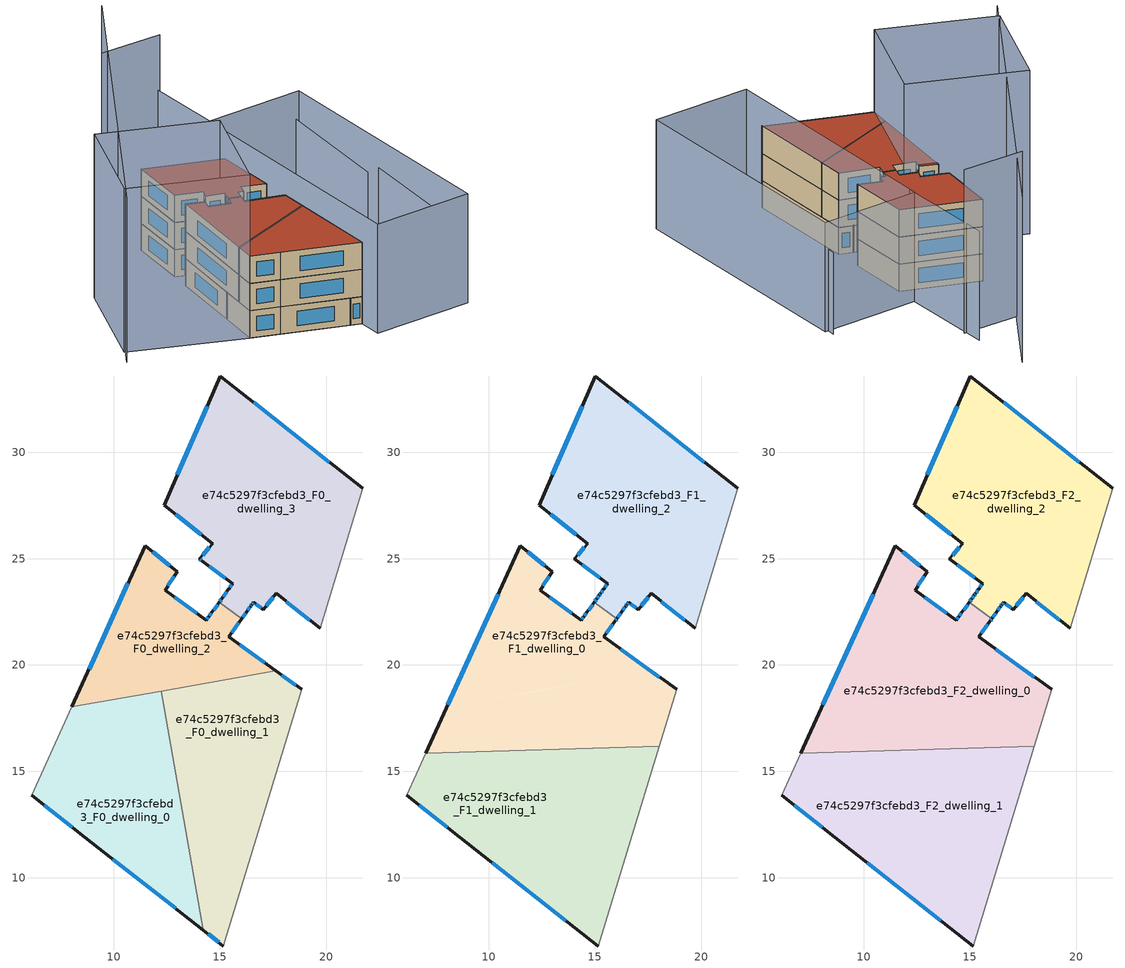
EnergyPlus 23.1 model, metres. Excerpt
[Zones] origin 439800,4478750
e74c5297f3cfebd3_F0_dwelling_0
 floor ground (EU_floor_Construction): 14.22,7.52 12.24,18.77 8.04,18.03 6.15,13.87 8.65,11.9 z0
 wall outside (EU_wall_Construction): 14.22,7.52 8.65,11.9 6.15,13.87 z0:3
 wall adiabatic (EU_wall_Construction): 6.15,13.87 8.04,18.03 z0:3
 wall to e74c5297f3cfebd3_F0_dwelling_1 (EU_wall_Construction): 12.24,18.77 14.22,7.52 z0:3
 wall to e74c5297f3cfebd3_F0_dwelling_2 (EU_wall_Construction): 8.04,18.03 12.24,18.77 z0:3
 window (EU_Window_Construction): 12.91,8.55 9.95,10.87 / 8.06,12.36 6.73,13.41 z0.7:2.3
e74c5297f3cfebd3_F0_dwelling_1
 floor ground (EU_floor_Construction): 15.16,6.78 18.84,18.85 17.63,19.72 12.24,18.77 14.22,7.52 z0
 wall outside (EU_wall_Construction): 15.16,6.78 14.22,7.52 / 17.63,19.72 18.84,18.85 z0:3
 wall adiabatic (EU_wall_Construction): 18.84,18.85 15.16,6.78 z0:3
 wall to e74c5297f3cfebd3_F0_dwelling_2 (EU_wall_Construction): 12.24,18.77 17.63,19.72 z0:3
 window (EU_Window_Construction): 14.94,6.96 14.44,7.35 / 17.91,19.52 18.55,19.06 z0.7:2.3
e74c5297f3cfebd3_F0_dwelling_2
 floor ground (EU_floor_Construction): 17.63,19.72 15.41,21.32 16.03,22.18 14.97,22.96 14.62,22.47 14.47,22.27 14.35,22.11 12.42,23.52 13,24.38 11.48,25.61 8.04,18.03 z0
 wall outside (EU_wall_Construction): 16.03,22.18 15.41,21.32 17.63,19.72 / 8.04,18.03 11.48,25.61 13,24.38 12.42,23.52 14.35,22.11 14.47,22.27 14.62,22.47 14.97,22.96 z0:3
 wall to e74c5297f3cfebd3_F0_dwelling_3 (EU_wall_Construction): 14.97,22.96 16.03,22.18 z0:3
 window (EU_Window_Construction): 12.86,24.18 12.56,23.72 / 12.87,23.19 13.9,22.44 / 14.38,22.15 14.44,22.24 / 14.51,22.32 14.58,22.43 / 14.7,22.59 14.89,22.84 / 15.89,21.98 15.56,21.52 / 15.93,20.95 17.11,20.1 / 8.84,19.81 10.67,23.83 / 11.84,25.32 12.64,24.67 z0.7:2.3
e74c5297f3cfebd3_F0_dwelling_3
 floor ground (EU_floor_Construction): 19.71,21.72 21.72,28.31 15.01,33.59 12.38,27.52 14.65,25.69 14.04,24.99 14.15,24.9 15.59,23.82 15.43,23.59 15.4,23.55 15.08,23.11 14.97,22.96 16.03,22.18 16.26,22.5 16.45,22.77 16.49,22.83 16.58,22.95 17.04,22.61 17.64,23.37 z0
 wall outside (EU_wall_Construction): 19.71,21.72 17.64,23.37 17.04,22.61 16.58,22.95 16.49,22.83 16.45,22.77 16.26,22.5 16.03,22.18 / 14.97,22.96 15.08,23.11 15.4,23.55 15.43,23.59 15.59,23.82 14.15,24.9 14.04,24.99 14.65,25.69 12.38,27.52 15.01,33.59 21.72,28.31 z0:3
 wall adiabatic (EU_wall_Construction): 21.72,28.31 19.71,21.72 z0:3
 window (EU_Window_Construction): 15.47,23.65 15.56,23.77 / 15.26,24.07 14.49,24.65 / 14.12,24.92 14.06,24.97 / 14.18,25.15 14.51,25.53 / 14.12,26.12 12.91,27.09 / 12.99,28.94 14.4,32.17 / 16.58,32.36 20.15,29.55 / 19.22,22.11 18.13,22.98 / 17.5,23.19 17.18,22.79 / 16.94,22.69 16.69,22.87 / 16.56,22.92 16.51,22.85 / 16.48,22.81 16.46,22.78 / 16.41,22.7 16.31,22.56 / 16.21,22.43 16.08,22.26 / 14.99,22.99 15.05,23.07 / 15.15,23.21 15.32,23.45 z0.7:2.3
e74c5297f3cfebd3_F1_dwelling_0
 floor to e74c5297f3cfebd3_F0_dwelling_2 (EU_floor_Construction): 17.63,19.72 15.41,21.32 15.96,22.09 16.03,22.18 14.97,22.96 14.62,22.47 14.47,22.27 14.35,22.11 12.42,23.52 13,24.38 11.48,25.61 8.04,18.03 z3
 floor to e74c5297f3cfebd3_F0_dwelling_0 (EU_floor_Construction): 12.72,16.02 12.24,18.77 8.04,18.03 7.04,15.85 z3
 floor to e74c5297f3cfebd3_F0_dwelling_1 (EU_floor_Construction): 18.02,16.18 18.84,18.85 17.63,19.72 12.24,18.77 12.72,16.02 z3
 wall outside (EU_wall_Construction): 16.03,22.18 15.96,22.09 15.41,21.32 18.84,18.85 / 7.04,15.85 11.48,25.61 13,24.38 12.42,23.52 14.35,22.11 14.47,22.27 14.62,22.47 14.97,22.96 z3:6
 wall to e74c5297f3cfebd3_F1_dwelling_2 (EU_wall_Construction): 14.97,22.96 16.03,22.18 z3:6
 wall adiabatic (EU_wall_Construction): 18.84,18.85 18.02,16.18 z3:6
 wall to e74c5297f3cfebd3_F1_dwelling_1 (EU_wall_Construction): 18.02,16.18 7.04,15.85 z3:6
 window (EU_Window_Construction): 14.38,22.15 14.44,22.24 / 14.51,22.32 14.58,22.43 / 14.7,22.59 14.89,22.84 / 16.01,22.16 15.98,22.11 / 15.83,21.91 15.54,21.5 / 16.22,20.74 18.04,19.43 / 8.08,18.13 10.44,23.32 / 11.84,25.32 12.64,24.67 / 12.86,24.18 12.56,23.72 / 12.87,23.19 13.9,22.44 z3.7:5.3
e74c5297f3cfebd3_F1_dwelling_1
 floor to e74c5297f3cfebd3_F0_dwelling_0 (EU_floor_Construction): 14.22,7.52 12.72,16.02 7.04,15.85 6.15,13.87 8.65,11.9 z3
 floor to e74c5297f3cfebd3_F0_dwelling_1 (EU_floor_Construction): 15.16,6.78 18.02,16.18 12.72,16.02 14.22,7.52 z3
 wall outside (EU_wall_Construction): 15.16,6.78 8.65,11.9 6.15,13.87 z3:6
 wall adiabatic (EU_wall_Construction): 6.15,13.87 7.04,15.85 / 18.02,16.18 15.16,6.78 z3:6
 window (EU_Window_Construction): 13.64,7.98 10.17,10.7 / 8.06,12.36 6.73,13.41 z3.7:5.3
e74c5297f3cfebd3_F1_dwelling_2
 floor to e74c5297f3cfebd3_F0_dwelling_3 (EU_floor_Construction): 19.71,21.72 21.72,28.31 15.01,33.59 12.38,27.52 14.65,25.69 14.04,24.99 14.15,24.9 15.59,23.82 15.43,23.59 15.4,23.55 15.25,23.35 15.22,23.3 15.08,23.11 14.97,22.96 16.03,22.18 16.26,22.5 16.45,22.77 16.49,22.83 16.58,22.95 17.04,22.61 17.64,23.37 z3
 wall outside (EU_wall_Construction): 19.71,21.72 17.64,23.37 17.04,22.61 16.58,22.95 16.49,22.83 16.45,22.77 16.26,22.5 16.03,22.18 / 14.97,22.96 15.08,23.11 15.21,23.29 15.25,23.35 15.4,23.55 15.43,23.59 15.59,23.82 14.04,24.99 14.65,25.69 12.38,27.52 15.01,33.59 21.72,28.31 z3:6
 wall adiabatic (EU_wall_Construction): 21.72,28.31 19.71,21.72 z3:6
 window (EU_Window_Construction): 15.29,23.4 15.37,23.5 / 15.47,23.65 15.56,23.77 / 15.23,24.09 14.4,24.71 / 14.18,25.15 14.51,25.53 / 14.12,26.12 12.91,27.09 / 12.99,28.94 14.4,32.17 / 16.58,32.36 20.15,29.55 / 19.22,22.11 18.13,22.98 / 17.5,23.19 17.18,22.79 / 16.94,22.69 16.69,22.87 / 16.56,22.92 16.51,22.85 / 16.48,22.81 16.46,22.78 / 16.41,22.7 16.31,22.56 / 16.21,22.43 16.08,22.26 / 14.99,22.99 15.05,23.07 / 15.11,23.15 15.18,23.25 / 15.22,23.31 15.24,23.34 z3.7:5.3
e74c5297f3cfebd3_F2_dwelling_0
 floor to e74c5297f3cfebd3_F1_dwelling_0 (EU_floor_Construction): 18.02,16.18 18.84,18.85 15.41,21.32 15.96,22.09 16.03,22.18 14.97,22.96 14.62,22.47 14.47,22.27 14.35,22.11 12.42,23.52 13,24.38 11.48,25.61 7.04,15.85 z6
 wall outside (EU_wall_Construction): 16.03,22.18 15.96,22.09 15.41,21.32 18.84,18.85 / 7.04,15.85 11.48,25.61 13,24.38 12.42,23.52 14.35,22.11 14.47,22.27 14.62,22.47 14.97,22.96 z6:9
 wall to e74c5297f3cfebd3_F2_dwelling_2 (EU_wall_Construction): 14.97,22.96 16.03,22.18 z6:9
 wall adiabatic (EU_wall_Construction): 18.84,18.85 18.02,16.18 z6:9
 wall to e74c5297f3cfebd3_F2_dwelling_1 (EU_wall_Construction): 18.02,16.18 7.04,15.85 z6:9
 window (EU_Window_Construction): 14.38,22.15 14.44,22.24 / 14.51,22.32 14.58,22.43 / 14.7,22.59 14.89,22.84 / 16.01,22.16 15.98,22.11 / 15.83,21.91 15.54,21.5 / 16.22,20.74 18.04,19.43 / 8.08,18.13 10.44,23.32 / 11.84,25.32 12.64,24.67 / 12.86,24.18 12.56,23.72 / 12.87,23.19 13.9,22.44 z6.7:8.3
 roof outside (EU_roof_Construction): 16.03,22.18 15.96,22.09 15.41,21.32 18.84,18.85 18.02,16.18 7.04,15.85 11.48,25.61 13,24.38 12.42,23.52 14.35,22.11 14.47,22.27 14.62,22.47 14.97,22.96 z9
e74c5297f3cfebd3_F2_dwelling_1
 floor to e74c5297f3cfebd3_F1_dwelling_1 (EU_floor_Construction): 15.16,6.78 18.02,16.18 7.04,15.85 6.15,13.87 8.65,11.9 z6
 wall outside (EU_wall_Construction): 15.16,6.78 8.65,11.9 6.15,13.87 z6:9
 wall adiabatic (EU_wall_Construction): 6.15,13.87 7.04,15.85 / 18.02,16.18 15.16,6.78 z6:9
 window (EU_Window_Construction): 13.64,7.98 10.17,10.7 / 8.06,12.36 6.73,13.41 z6.7:8.3
 roof outside (EU_roof_Construction): 18.02,16.18 15.16,6.78 8.65,11.9 6.15,13.87 7.04,15.85 z9
e74c5297f3cfebd3_F2_dwelling_2
 floor to e74c5297f3cfebd3_F1_dwelling_2 (EU_floor_Construction): 19.71,21.72 21.72,28.31 15.01,33.59 12.38,27.52 14.65,25.69 14.04,24.99 15.59,23.82 15.43,23.59 15.4,23.55 15.25,23.35 15.21,23.29 15.08,23.11 14.97,22.96 16.03,22.18 16.26,22.5 16.45,22.77 16.49,22.83 16.58,22.95 17.04,22.61 17.64,23.37 z6
 wall outside (EU_wall_Construction): 19.71,21.72 17.64,23.37 17.04,22.61 16.58,22.95 16.49,22.83 16.45,22.77 16.26,22.5 16.03,22.18 / 14.97,22.96 15.08,23.11 15.21,23.29 15.25,23.35 15.4,23.55 15.43,23.59 15.59,23.82 14.04,24.99 14.65,25.69 12.38,27.52 15.01,33.59 21.72,28.31 z6:9
 wall adiabatic (EU_wall_Construction): 21.72,28.31 19.71,21.72 z6:9
 window (EU_Window_Construction): 15.29,23.4 15.37,23.5 / 15.47,23.65 15.56,23.77 / 15.23,24.09 14.4,24.71 / 14.18,25.15 14.51,25.53 / 14.12,26.12 12.91,27.09 / 12.99,28.94 14.4,32.17 / 16.58,32.36 20.15,29.55 / 19.22,22.11 18.13,22.98 / 17.5,23.19 17.18,22.79 / 16.94,22.69 16.69,22.87 / 16.56,22.92 16.51,22.85 / 16.48,22.81 16.46,22.78 / 16.41,22.7 16.31,22.56 / 16.21,22.43 16.08,22.26 / 14.99,22.99 15.05,23.07 / 15.11,23.15 15.18,23.25 / 15.22,23.31 15.24,23.34 z6.7:8.3
 roof outside (EU_roof_Construction): 21.72,28.31 19.71,21.72 17.64,23.37 17.04,22.61 16.58,22.95 16.49,22.83 16.45,22.77 16.26,22.5 16.03,22.18 14.97,22.96 15.08,23.11 15.21,23.29 15.25,23.35 15.4,23.55 15.43,23.59 15.59,23.82 14.04,24.99 14.65,25.69 12.38,27.52 15.01,33.59 z9
shading: 23.71,1.64 28.98,14.96 / 27.52,15.24 32.94,28.55 z0:9; 22.29,30.02 25.49,40.82 / 14.42,4.36 22.46,30.76 / 22.46,30.76 32.95,27.57 / 32.95,27.57 24.92,1.17 / 24.92,1.17 14.42,4.36 z0:12; 26.73,47 -5.13,20.54 / 25.14,38.74 18.57,40.98 / 4.08,31.22 13.83,23.16 / 13.83,23.16 6.15,13.87 / 6.15,13.87 -3.6,21.93 / -3.6,21.93 4.08,31.22 z0:18
[Building]
EU S2 Campaign: North Axis=0; Terrain=City; Solar Distribution=FullExterior
[Site:Location]
Madrid: Latitude=40.5; Longitude=-3.5; Time Zone=1; Elevation=609
[SizingPeriod:WeatherFileDays]
AnnualSizingPeriod: Begin Month=1; Begin Day of Month=1; End Month=12; End Day of Month=31; Day of Week for Start Day=Monday; Use Weather File Daylight Saving Period=No; Use Weather File Rain and Snow Indicators=No
[MATERIAL]
EU_InternalMass_Material: Roughness=MediumRough; Thickness=0.1; Conductivity=1; Density=1800; Specific Heat=900; Thermal Absorptance=0.9; Solar Absorptance=0.7; Visible Absorptance=0.7
[MATERIAL:NOMASS] Roughness=MediumRough; Thermal Absorptance=0.9; Solar Absorptance=0.7; Visible Absorptance=0.7
Name | Thermal Resistance
EU_wall_NoMass | 0.419739
EU_roof_NoMass | 0.352165
EU_floor_NoMass | 0.608284
[WINDOWMATERIAL:SIMPLEGLAZINGSYSTEM]
EU_Window_SimpleGlazing: UFactor=4.8352; Solar Heat Gain Coefficient=0.85; Visible Transmittance=0.85
[CONSTRUCTION]
EU_wall_Construction: EU_wall_NoMass
EU_roof_Construction: EU_roof_NoMass
EU_floor_Construction: EU_floor_NoMass
EU_InternalMass_Construction: EU_InternalMass_Material
EU_Window_Construction: EU_Window_SimpleGlazing
[ZONE] Type=1; Multiplier=1; Ceiling Height=autocalculate; Floor Area=autocalculate; Part of Total Floor Area=Yes
Name | Volume
e74c5297f3cfebd3_F0_dwelling_0 | 141.535
e74c5297f3cfebd3_F1_dwelling_0; e74c5297f3cfebd3_F2_dwelling_0 | 189.734
e74c5297f3cfebd3_F0_dwelling_1 | 141.515
e74c5297f3cfebd3_F1_dwelling_1; e74c5297f3cfebd3_F2_dwelling_1 | 189.738
e74c5297f3cfebd3_F0_dwelling_2 | 96.4178
e74c5297f3cfebd3_F1_dwelling_2; e74c5297f3cfebd3_F2_dwelling_2 | 186.676
e74c5297f3cfebd3_F0_dwelling_3 | 186.674
[INTERNALMASS] Construction=EU_InternalMass_Construction
Name | Zone or ZoneList | Surface Area
e74c5297f3cfebd3_F0_dwelling_0_EU_InternalMass | e74c5297f3cfebd3_F0_dwelling_0 | 47.1784
e74c5297f3cfebd3_F0_dwelling_1_EU_InternalMass | e74c5297f3cfebd3_F0_dwelling_1 | 47.172
e74c5297f3cfebd3_F0_dwelling_2_EU_InternalMass | e74c5297f3cfebd3_F0_dwelling_2 | 32.142
e74c5297f3cfebd3_F0_dwelling_3_EU_InternalMass | e74c5297f3cfebd3_F0_dwelling_3 | 62.2248
e74c5297f3cfebd3_F1_dwelling_0_EU_InternalMass | e74c5297f3cfebd3_F1_dwelling_0 | 63.245
e74c5297f3cfebd3_F1_dwelling_1_EU_InternalMass | e74c5297f3cfebd3_F1_dwelling_1 | 63.246
e74c5297f3cfebd3_F1_dwelling_2_EU_InternalMass | e74c5297f3cfebd3_F1_dwelling_2 | 62.2253
e74c5297f3cfebd3_F2_dwelling_0_EU_InternalMass | e74c5297f3cfebd3_F2_dwelling_0 | 63.245
e74c5297f3cfebd3_F2_dwelling_1_EU_InternalMass | e74c5297f3cfebd3_F2_dwelling_1 | 63.246
e74c5297f3cfebd3_F2_dwelling_2_EU_InternalMass | e74c5297f3cfebd3_F2_dwelling_2 | 62.2253
[OTHEREQUIPMENT] Fuel Type=Electricity; Design Level Calculation Method=Watts/Area; Power per Zone Floor Area=1; Fraction Latent=0; Fraction Radiant=0; Fraction Lost=0; Carbon Dioxide Generation Rate=0; EndUse Subcategory=EU_Step8_InternalGains
Name | Zone or ZoneList or Space or SpaceList | Schedule
EU_Step8_InternalGain_e74c5297f3cfebd3_F0_dwelling_0_f000 | e74c5297f3cfebd3_F0_dwelling_0 | EU_Step8_GainSchedule_e74c5297f3cfebd3_F0_dwelling_0_f000
EU_Step8_InternalGain_e74c5297f3cfebd3_F0_dwelling_1_f000 | e74c5297f3cfebd3_F0_dwelling_1 | EU_Step8_GainSchedule_e74c5297f3cfebd3_F0_dwelling_1_f000
EU_Step8_InternalGain_e74c5297f3cfebd3_F0_dwelling_2_f000 | e74c5297f3cfebd3_F0_dwelling_2 | EU_Step8_GainSchedule_e74c5297f3cfebd3_F0_dwelling_2_f000
EU_Step8_InternalGain_e74c5297f3cfebd3_F0_dwelling_3_f000 | e74c5297f3cfebd3_F0_dwelling_3 | EU_Step8_GainSchedule_e74c5297f3cfebd3_F0_dwelling_3_f000
EU_Step8_InternalGain_e74c5297f3cfebd3_F1_dwelling_0_f000 | e74c5297f3cfebd3_F1_dwelling_0 | EU_Step8_GainSchedule_e74c5297f3cfebd3_F1_dwelling_0_f000
EU_Step8_InternalGain_e74c5297f3cfebd3_F1_dwelling_1_f000 | e74c5297f3cfebd3_F1_dwelling_1 | EU_Step8_GainSchedule_e74c5297f3cfebd3_F1_dwelling_1_f000
EU_Step8_InternalGain_e74c5297f3cfebd3_F1_dwelling_2_f000 | e74c5297f3cfebd3_F1_dwelling_2 | EU_Step8_GainSchedule_e74c5297f3cfebd3_F1_dwelling_2_f000
EU_Step8_InternalGain_e74c5297f3cfebd3_F2_dwelling_0_f000 | e74c5297f3cfebd3_F2_dwelling_0 | EU_Step8_GainSchedule_e74c5297f3cfebd3_F2_dwelling_0_f000
EU_Step8_InternalGain_e74c5297f3cfebd3_F2_dwelling_1_f000 | e74c5297f3cfebd3_F2_dwelling_1 | EU_Step8_GainSchedule_e74c5297f3cfebd3_F2_dwelling_1_f000
EU_Step8_InternalGain_e74c5297f3cfebd3_F2_dwelling_2_f000 | e74c5297f3cfebd3_F2_dwelling_2 | EU_Step8_GainSchedule_e74c5297f3cfebd3_F2_dwelling_2_f000
[ZONEVENTILATION:DESIGNFLOWRATE] Schedule=EU_AlwaysOn; Design Flow Rate Calculation Method=AirChanges/Hour; Air Changes per Hour=0.703302; Ventilation Type=Natural; Fan Pressure Rise=0; Fan Total Efficiency=1; Constant Term Coefficient=1; Temperature Term Coefficient=0; Velocity Term Coefficient=0; Velocity Squared Term Coefficient=0; Minimum Indoor Temperature=-100; Maximum Indoor Temperature=100; Delta Temperature=-100; Minimum Outdoor Temperature=-100; Maximum Outdoor Temperature=100; Maximum Wind Speed=40
Name | Zone or ZoneList or Space or SpaceList
EU_ConstantAir_e74c5297f3cfebd3_F0_dwelling_0 | e74c5297f3cfebd3_F0_dwelling_0
EU_ConstantAir_e74c5297f3cfebd3_F0_dwelling_1 | e74c5297f3cfebd3_F0_dwelling_1
EU_ConstantAir_e74c5297f3cfebd3_F0_dwelling_2 | e74c5297f3cfebd3_F0_dwelling_2
EU_ConstantAir_e74c5297f3cfebd3_F0_dwelling_3 | e74c5297f3cfebd3_F0_dwelling_3
EU_ConstantAir_e74c5297f3cfebd3_F1_dwelling_0 | e74c5297f3cfebd3_F1_dwelling_0
EU_ConstantAir_e74c5297f3cfebd3_F1_dwelling_1 | e74c5297f3cfebd3_F1_dwelling_1
EU_ConstantAir_e74c5297f3cfebd3_F1_dwelling_2 | e74c5297f3cfebd3_F1_dwelling_2
EU_ConstantAir_e74c5297f3cfebd3_F2_dwelling_0 | e74c5297f3cfebd3_F2_dwelling_0
EU_ConstantAir_e74c5297f3cfebd3_F2_dwelling_1 | e74c5297f3cfebd3_F2_dwelling_1
EU_ConstantAir_e74c5297f3cfebd3_F2_dwelling_2 | e74c5297f3cfebd3_F2_dwelling_2
[HVACTEMPLATE:THERMOSTAT] Constant Heating Setpoint=20; Constant Cooling Setpoint=50
EU_HeatOnly_e74c5297f3cfebd3_F0_dwelling_0; EU_HeatOnly_e74c5297f3cfebd3_F0_dwelling_1; EU_HeatOnly_e74c5297f3cfebd3_F0_dwelling_2; EU_HeatOnly_e74c5297f3cfebd3_F0_dwelling_3; EU_HeatOnly_e74c5297f3cfebd3_F1_dwelling_0; EU_HeatOnly_e74c5297f3cfebd3_F1_dwelling_1; EU_HeatOnly_e74c5297f3cfebd3_F1_dwelling_2; EU_HeatOnly_e74c5297f3cfebd3_F2_dwelling_0; EU_HeatOnly_e74c5297f3cfebd3_F2_dwelling_1; EU_HeatOnly_e74c5297f3cfebd3_F2_dwelling_2
[HVACTEMPLATE:ZONE:IDEALLOADSAIRSYSTEM] System Availability Schedule=EU_AlwaysOn; Maximum Heating Supply Air Temperature=50; Minimum Cooling Supply Air Temperature=13; Maximum Heating Supply Air Humidity Ratio=0.0156; Minimum Cooling Supply Air Humidity Ratio=0.0077; Heating Limit=NoLimit; Cooling Limit=NoLimit; Heating Availability Schedule=EU_AlwaysOn; Cooling Availability Schedule=EU_CoolingOff; Dehumidification Control Type=ConstantSensibleHeatRatio; Cooling Sensible Heat Ratio=0.7; Dehumidification Setpoint=60; Humidification Control Type=None; Humidification Setpoint=30; Outdoor Air Method=None; Outdoor Air Flow Rate per Person=0.00944; Outdoor Air Flow Rate per Zone Floor Area=0; Outdoor Air Flow Rate per Zone=0; Demand Controlled Ventilation Type=None; Outdoor Air Economizer Type=NoEconomizer; Heat Recovery Type=None; Sensible Heat Recovery Effectiveness=0.7; Latent Heat Recovery Effectiveness=0.65
Name | Template Thermostat
e74c5297f3cfebd3_F0_dwelling_0 | EU_HeatOnly_e74c5297f3cfebd3_F0_dwelling_0
e74c5297f3cfebd3_F0_dwelling_1 | EU_HeatOnly_e74c5297f3cfebd3_F0_dwelling_1
e74c5297f3cfebd3_F0_dwelling_2 | EU_HeatOnly_e74c5297f3cfebd3_F0_dwelling_2
e74c5297f3cfebd3_F0_dwelling_3 | EU_HeatOnly_e74c5297f3cfebd3_F0_dwelling_3
e74c5297f3cfebd3_F1_dwelling_0 | EU_HeatOnly_e74c5297f3cfebd3_F1_dwelling_0
e74c5297f3cfebd3_F1_dwelling_1 | EU_HeatOnly_e74c5297f3cfebd3_F1_dwelling_1
e74c5297f3cfebd3_F1_dwelling_2 | EU_HeatOnly_e74c5297f3cfebd3_F1_dwelling_2
e74c5297f3cfebd3_F2_dwelling_0 | EU_HeatOnly_e74c5297f3cfebd3_F2_dwelling_0
e74c5297f3cfebd3_F2_dwelling_1 | EU_HeatOnly_e74c5297f3cfebd3_F2_dwelling_1
e74c5297f3cfebd3_F2_dwelling_2 | EU_HeatOnly_e74c5297f3cfebd3_F2_dwelling_2
[SIZING:ZONE] Zone Cooling Design Supply Air Temperature Input Method=SupplyAirTemperature; Zone Cooling Design Supply Air Temperature=13; Zone Heating Design Supply Air Temperature Input Method=SupplyAirTemperature; Zone Heating Design Supply Air Temperature=50; Zone Cooling Design Supply Air Humidity Ratio=0.008; Zone Heating Design Supply Air Humidity Ratio=0.008; Cooling Design Air Flow Method=DesignDay; Cooling Design Air Flow Rate=0; Cooling Minimum Air Flow per Zone Floor Area=0.000762; Cooling Minimum Air Flow=0; Cooling Minimum Air Flow Fraction=0.2; Heating Design Air Flow Method=DesignDay; Heating Design Air Flow Rate=0; Heating Maximum Air Flow per Zone Floor Area=0.002032; Heating Maximum Air Flow=0.141576; Heating Maximum Air Flow Fraction=0.3; Account for Dedicated Outdoor Air System=No; Dedicated Outdoor Air System Control Strategy=NeutralSupplyAir; Dedicated Outdoor Air Low Setpoint Temperature for Design=autosize; Dedicated Outdoor Air High Setpoint Temperature for Design=autosize; Zone Load Sizing Method=Sensible Load Only No Latent Load; Zone Latent Cooling Design Supply Air Humidity Ratio Input Method=HumidityRatioDifference; Zone Cooling Design Supply Air Humidity Ratio Difference=0.005; Zone Latent Heating Design Supply Air Humidity Ratio Input Method=HumidityRatioDifference; Zone Humidification Design Supply Air Humidity Ratio Difference=0.005
e74c5297f3cfebd3_F0_dwelling_0; e74c5297f3cfebd3_F0_dwelling_1; e74c5297f3cfebd3_F0_dwelling_2; e74c5297f3cfebd3_F0_dwelling_3; e74c5297f3cfebd3_F1_dwelling_0; e74c5297f3cfebd3_F1_dwelling_1; e74c5297f3cfebd3_F1_dwelling_2; e74c5297f3cfebd3_F2_dwelling_0; e74c5297f3cfebd3_F2_dwelling_1; e74c5297f3cfebd3_F2_dwelling_2
[SCHEDULE:CONSTANT]
Name | Hourly Value
EU_AlwaysOn | 1
EU_CoolingOff | 0
[SCHEDULE:FILE] Column Number=1; Rows to Skip at Top=0; Number of Hours of Data=8760; Column Separator=Comma; Interpolate to Timestep=No; Minutes per Item=60; Adjust Schedule for Daylight Savings=Yes
Name | File
EU_Step8_GainSchedule_e74c5297f3cfebd3_F0_dwelling_0_f000 | ../../schedules/e74c5297f3cfebd3/e74c5297f3cfebd3_F0_dwelling_0_f000_gain.csv
EU_Step8_GainSchedule_e74c5297f3cfebd3_F0_dwelling_1_f000 | ../../schedules/e74c5297f3cfebd3/e74c5297f3cfebd3_F0_dwelling_1_f000_gain.csv
EU_Step8_GainSchedule_e74c5297f3cfebd3_F0_dwelling_2_f000 | ../../schedules/e74c5297f3cfebd3/e74c5297f3cfebd3_F0_dwelling_2_f000_gain.csv
EU_Step8_GainSchedule_e74c5297f3cfebd3_F0_dwelling_3_f000 | ../../schedules/e74c5297f3cfebd3/e74c5297f3cfebd3_F0_dwelling_3_f000_gain.csv
EU_Step8_GainSchedule_e74c5297f3cfebd3_F1_dwelling_0_f000 | ../../schedules/e74c5297f3cfebd3/e74c5297f3cfebd3_F1_dwelling_0_f000_gain.csv
EU_Step8_GainSchedule_e74c5297f3cfebd3_F1_dwelling_1_f000 | ../../schedules/e74c5297f3cfebd3/e74c5297f3cfebd3_F1_dwelling_1_f000_gain.csv
EU_Step8_GainSchedule_e74c5297f3cfebd3_F1_dwelling_2_f000 | ../../schedules/e74c5297f3cfebd3/e74c5297f3cfebd3_F1_dwelling_2_f000_gain.csv
EU_Step8_GainSchedule_e74c5297f3cfebd3_F2_dwelling_0_f000 | ../../schedules/e74c5297f3cfebd3/e74c5297f3cfebd3_F2_dwelling_0_f000_gain.csv
EU_Step8_GainSchedule_e74c5297f3cfebd3_F2_dwelling_1_f000 | ../../schedules/e74c5297f3cfebd3/e74c5297f3cfebd3_F2_dwelling_1_f000_gain.csv
EU_Step8_GainSchedule_e74c5297f3cfebd3_F2_dwelling_2_f000 | ../../schedules/e74c5297f3cfebd3/e74c5297f3cfebd3_F2_dwelling_2_f000_gain.csv
